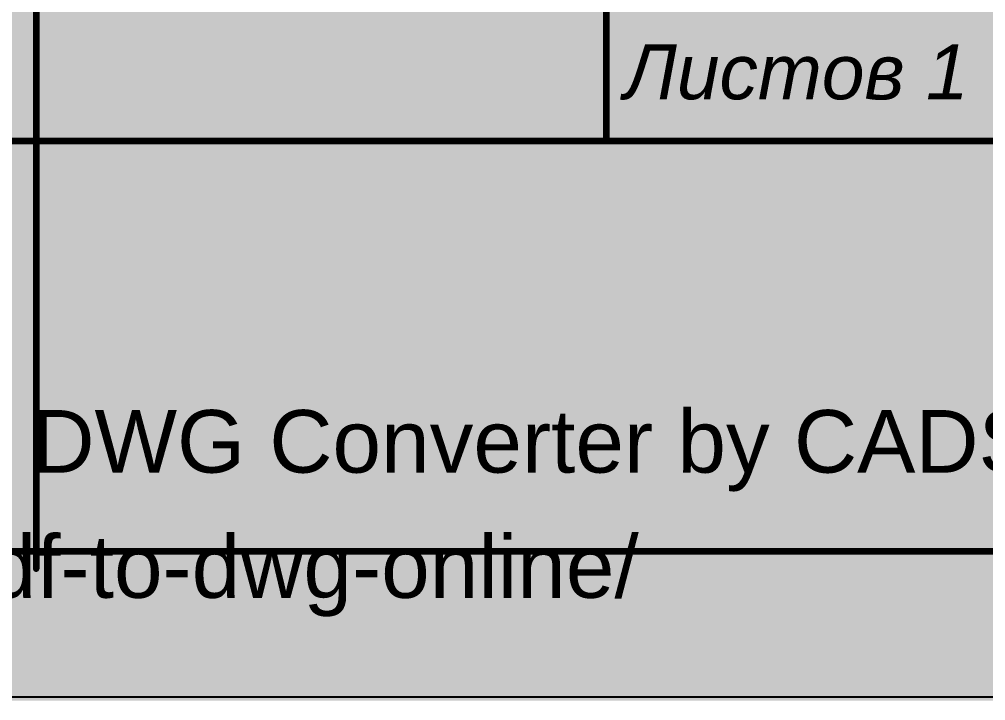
# Model space of a CAD drawing. Header units: millimetres. Extents: x 0 to 295, y 2 to 210.
# Drawn here: x 238.79 to 272.94, y 1.77 to 25.84 of the extents above; entities that cross this region are included whole.
import ezdxf
from ezdxf.xclip import XClip

# ---------------------------------------------------------------- set-up
doc = ezdxf.new("R2010")
doc.units = ezdxf.units.MM
doc.header["$MEASUREMENT"] = 0
doc.layers.get('0').update_dxf_attribs({"linetype": 'CONTINUOUS'})
doc.layers.add('283D420', color=7, linetype='CONTINUOUS')
doc.styles.add('283D4C0', font='Arial.ttf')
doc.styles.add('Arial$201', font='ariali.ttf', dxfattribs={"oblique": 15, "height": 6.045128})

# ---------------------------------------------------------------- blocks, each defined once
blk = doc.blocks.new('MF27EC030')
at = {"color": 0, "linetype": 'Continuous', "lineweight": 100, "true_color": 0x000007}
for points in [[(4.838, 190.421), (4.838, 7.052), (289.581, 7.052), (289.581, 190.421)], [(239.386, 46.72), (239.386, 6.429), (239.386, 6.429)], [(289.991, 21.532), (169.151, 21.532), (169.151, 21.532)]]:
    blk.add_lwpolyline(points, dxfattribs=at)
blk = doc.blocks.new('27EC570')
at = {"layer": '283D420', "color": 0, "true_color": 0x000001, "style": '283D4C0'}
for s, p in [('Created in Free Online PDF to DWG Converter by CADSoftTools', (0, 0)), ('http://www.cadsofttools.com/pdf-to-dwg-online/', (0, -2))]:
    blk.add_text(s, height=1, dxfattribs=at).set_placement(p)

msp = doc.modelspace()

# ---------------------------------------------------------------- hatches: boundary and pattern name
at = {"true_color": 0xffffff}
for points in [[(-0.131, 210.23), (-0.131, 1.772), (294.435, 1.772), (294.435, 210.23)], [(-0.131, 210.23), (-0.131, 2.034), (294.435, 2.034), (294.435, 210.23)]]:
    msp.add_hatch(color=0, dxfattribs=at).paths.add_polyline_path(points)
at = {"true_color": 0x000007}
h = msp.add_hatch(color=0, dxfattribs=at)
h.paths.add_polyline_path([(240.763, 24.664), (242.059, 24.664), (241.632, 22.68), (241.37, 22.68), (241.747, 24.435), (240.976, 24.435), (240.73, 23.352), (240.73, 23.352), (240.724, 23.316), (240.718, 23.281), (240.711, 23.247), (240.704, 23.214), (240.697, 23.183), (240.69, 23.152), (240.683, 23.123), (240.676, 23.094), (240.668, 23.067), (240.66, 23.041), (240.652, 23.016), (240.644, 22.992), (240.636, 22.969), (240.627, 22.947), (240.619, 22.926), (240.61, 22.905), (240.601, 22.886), (240.592, 22.868), (240.583, 22.851), (240.573, 22.835), (240.563, 22.819), (240.554, 22.805), (240.544, 22.791), (240.533, 22.779), (240.533, 22.779), (240.525, 22.768), (240.516, 22.759), (240.507, 22.749), (240.497, 22.74), (240.486, 22.732), (240.475, 22.723), (240.464, 22.716), (240.452, 22.708), (240.44, 22.701), (240.427, 22.694), (240.414, 22.688), (240.4, 22.682), (240.386, 22.677), (240.372, 22.672), (240.357, 22.667), (240.342, 22.663), (240.326, 22.659), (240.31, 22.656), (240.293, 22.654), (240.277, 22.651), (240.259, 22.65), (240.242, 22.648), (240.224, 22.648), (240.206, 22.647), (240.199, 22.647), (240.193, 22.648), (240.187, 22.648), (240.181, 22.649), (240.174, 22.649), (240.168, 22.65), (240.162, 22.651), (240.155, 22.652), (240.148, 22.653), (240.142, 22.655), (240.135, 22.656), (240.128, 22.658), (240.12, 22.659), (240.113, 22.661), (240.105, 22.663), (240.097, 22.664), (240.089, 22.666), (240.081, 22.668), (240.072, 22.67), (240.064, 22.672), (240.054, 22.674), (240.045, 22.676), (240.035, 22.678), (240.025, 22.68), (240.074, 22.893), (240.074, 22.893), (240.084, 22.893), (240.094, 22.893), (240.103, 22.893), (240.111, 22.892), (240.119, 22.891), (240.127, 22.891), (240.134, 22.89), (240.141, 22.889), (240.148, 22.888), (240.154, 22.887), (240.159, 22.886), (240.165, 22.885), (240.169, 22.884), (240.174, 22.883), (240.178, 22.882), (240.182, 22.881), (240.186, 22.88), (240.19, 22.879), (240.193, 22.879), (240.196, 22.878), (240.199, 22.878), (240.201, 22.877), (240.203, 22.877), (240.206, 22.877), (240.206, 22.877), (240.214, 22.877), (240.222, 22.878), (240.229, 22.878), (240.237, 22.88), (240.244, 22.881), (240.252, 22.883), (240.259, 22.885), (240.266, 22.887), (240.272, 22.89), (240.279, 22.893), (240.285, 22.896), (240.292, 22.899), (240.298, 22.903), (240.304, 22.907), (240.309, 22.911), (240.315, 22.916), (240.32, 22.92), (240.325, 22.925), (240.33, 22.93), (240.335, 22.936), (240.34, 22.941), (240.345, 22.947), (240.349, 22.953), (240.353, 22.959), (240.357, 22.967), (240.362, 22.976), (240.366, 22.986), (240.371, 22.996), (240.375, 23.006), (240.38, 23.018), (240.385, 23.029), (240.39, 23.041), (240.395, 23.054), (240.4, 23.068), (240.405, 23.082), (240.411, 23.096), (240.416, 23.111), (240.421, 23.127), (240.426, 23.144), (240.431, 23.161), (240.436, 23.178), (240.441, 23.196), (240.446, 23.215), (240.45, 23.235), (240.455, 23.255), (240.459, 23.276), (240.464, 23.297), (240.468, 23.32), (240.763, 24.664), (240.468, 23.32)])
h.paths.add_polyline_path([(245.027, 22.942), (245.027, 22.942), (245.004, 22.918), (244.982, 22.895), (244.959, 22.873), (244.936, 22.852), (244.914, 22.832), (244.891, 22.813), (244.869, 22.795), (244.846, 22.779), (244.824, 22.763), (244.801, 22.748), (244.779, 22.734), (244.756, 22.721), (244.734, 22.709), (244.711, 22.699), (244.688, 22.689), (244.666, 22.68), (244.643, 22.672), (244.621, 22.666), (244.598, 22.66), (244.576, 22.656), (244.553, 22.652), (244.531, 22.649), (244.508, 22.648), (244.486, 22.647), (244.486, 22.647), (244.473, 22.647), (244.461, 22.648), (244.449, 22.649), (244.436, 22.65), (244.424, 22.652), (244.412, 22.653), (244.4, 22.656), (244.388, 22.658), (244.377, 22.661), (244.365, 22.664), (244.353, 22.668), (244.342, 22.672), (244.331, 22.676), (244.32, 22.681), (244.309, 22.686), (244.298, 22.691), (244.288, 22.697), (244.278, 22.703), (244.268, 22.709), (244.259, 22.716), (244.249, 22.723), (244.24, 22.73), (244.232, 22.738), (244.223, 22.746), (244.215, 22.752), (244.207, 22.759), (244.2, 22.766), (244.193, 22.773), (244.186, 22.781), (244.18, 22.789), (244.174, 22.797), (244.169, 22.805), (244.163, 22.814), (244.158, 22.823), (244.154, 22.832), (244.149, 22.842), (244.145, 22.852), (244.142, 22.862), (244.139, 22.872), (244.136, 22.883), (244.133, 22.894), (244.131, 22.905), (244.129, 22.916), (244.128, 22.928), (244.126, 22.939), (244.125, 22.951), (244.125, 22.963), (244.125, 22.975), (244.125, 22.975), (244.125, 22.982), (244.125, 22.989), (244.126, 22.997), (244.126, 23.005), (244.127, 23.014), (244.128, 23.024), (244.129, 23.034), (244.13, 23.045), (244.132, 23.057), (244.133, 23.069), (244.135, 23.081), (244.137, 23.094), (244.139, 23.108), (244.142, 23.122), (244.144, 23.136), (244.147, 23.151), (244.149, 23.167), (244.152, 23.183), (244.156, 23.199), (244.159, 23.216), (244.162, 23.233), (244.166, 23.251), (244.17, 23.269), (244.174, 23.287), (244.174, 23.287), (244.338, 24.107), (244.584, 24.107), (244.387, 23.188), (244.387, 23.188), (244.385, 23.18), (244.383, 23.172), (244.382, 23.164), (244.38, 23.156), (244.379, 23.148), (244.378, 23.14), (244.377, 23.131), (244.376, 23.123), (244.375, 23.116), (244.374, 23.108), (244.373, 23.1), (244.373, 23.092), (244.372, 23.084), (244.372, 23.077), (244.372, 23.069), (244.371, 23.062), (244.371, 23.055), (244.371, 23.048), (244.371, 23.041), (244.371, 23.034), (244.371, 23.027), (244.371, 23.021), (244.371, 23.014), (244.371, 23.008), (244.371, 23.002), (244.371, 22.996), (244.372, 22.99), (244.372, 22.985), (244.373, 22.979), (244.374, 22.974), (244.375, 22.969), (244.376, 22.964), (244.378, 22.959), (244.379, 22.954), (244.381, 22.949), (244.383, 22.945), (244.385, 22.94), (244.387, 22.935), (244.39, 22.931), (244.393, 22.927), (244.395, 22.922), (244.398, 22.918), (244.402, 22.914), (244.405, 22.91), (244.408, 22.906), (244.412, 22.902), (244.416, 22.897), (244.42, 22.893), (244.42, 22.893), (244.424, 22.889), (244.428, 22.885), (244.433, 22.882), (244.438, 22.878), (244.443, 22.875), (244.448, 22.872), (244.453, 22.869), (244.458, 22.866), (244.464, 22.863), (244.469, 22.861), (244.475, 22.859), (244.481, 22.856), (244.488, 22.854), (244.494, 22.853), (244.501, 22.851), (244.507, 22.85), (244.514, 22.848), (244.521, 22.847), (244.529, 22.846), (244.536, 22.845), (244.544, 22.845), (244.551, 22.844), (244.559, 22.844), (244.568, 22.844), (244.568, 22.844), (244.576, 22.844), (244.584, 22.844), (244.592, 22.845), (244.6, 22.845), (244.609, 22.846), (244.617, 22.847), (244.625, 22.848), (244.633, 22.85), (244.641, 22.851), (244.65, 22.853), (244.658, 22.854), (244.666, 22.856), (244.674, 22.859), (244.682, 22.861), (244.691, 22.863), (244.699, 22.866), (244.707, 22.869), (244.715, 22.872), (244.723, 22.875), (244.732, 22.878), (244.74, 22.882), (244.748, 22.885), (244.756, 22.889), (244.764, 22.893), (244.772, 22.897), (244.78, 22.902), (244.788, 22.906), (244.796, 22.911), (244.803, 22.916), (244.811, 22.921), (244.818, 22.926), (244.825, 22.931), (244.832, 22.936), (244.839, 22.942), (244.846, 22.947), (244.852, 22.953), (244.859, 22.958), (244.866, 22.964), (244.872, 22.97), (244.878, 22.976), (244.885, 22.982), (244.891, 22.988), (244.897, 22.994), (244.904, 23), (244.91, 23.006), (244.916, 23.012), (244.922, 23.018), (244.928, 23.024), (244.934, 23.033), (244.941, 23.041), (244.947, 23.049), (244.953, 23.057), (244.959, 23.066), (244.965, 23.074), (244.971, 23.082), (244.976, 23.091), (244.982, 23.099), (244.987, 23.108), (244.993, 23.116), (244.998, 23.125), (245.003, 23.134), (245.008, 23.143), (245.013, 23.151), (245.017, 23.161), (245.021, 23.17), (245.025, 23.179), (245.029, 23.188), (245.032, 23.198), (245.035, 23.208), (245.038, 23.218), (245.041, 23.228), (245.043, 23.238), (245.047, 23.244), (245.051, 23.251), (245.055, 23.258), (245.058, 23.265), (245.062, 23.273), (245.065, 23.281), (245.068, 23.289), (245.072, 23.298), (245.075, 23.307), (245.078, 23.316), (245.081, 23.326), (245.084, 23.336), (245.087, 23.346), (245.09, 23.357), (245.093, 23.368), (245.097, 23.38), (245.1, 23.392), (245.103, 23.404), (245.106, 23.416), (245.11, 23.429), (245.113, 23.442), (245.117, 23.456), (245.121, 23.469), (245.125, 23.484), (245.24, 24.107), (245.486, 24.107), (245.191, 22.68), (244.961, 22.68)])
h.paths.add_polyline_path([(245.027, 22.942), (244.961, 22.68)])
edge = h.paths.add_edge_path()
edge.add_line((248.192, 23.205), (248.438, 23.172))
edge.add_spline(control_points=[(248.438, 23.172), (248.372, 22.992), (248.274, 22.861), (248.175, 22.779), (248.175, 22.779), (248.06, 22.68), (247.929, 22.647), (247.782, 22.647), (247.782, 22.647), (247.634, 22.647), (247.503, 22.697), (247.404, 22.795), (247.404, 22.795), (247.306, 22.893), (247.257, 23.041), (247.257, 23.221), (247.257, 23.221), (247.257, 23.369), (247.29, 23.533), (247.355, 23.68), (247.355, 23.68), (247.421, 23.828), (247.503, 23.943), (247.618, 24.025), (247.618, 24.025), (247.732, 24.107), (247.864, 24.14), (248.011, 24.14), (248.011, 24.14), (248.175, 24.14), (248.29, 24.107), (248.388, 24.008), (248.388, 24.008), (248.47, 23.926), (248.52, 23.812), (248.52, 23.664)], knot_values=[0, 0, 0, 0, 0.027778, 0.027778, 0.027778, 0.027778, 0.055556, 0.055556, 0.055556, 0.055556, 0.083333, 0.083333, 0.083333, 0.083333, 0.111111, 0.111111, 0.111111, 0.111111, 0.138889, 0.138889, 0.138889, 0.138889, 0.166667, 0.166667, 0.166667, 0.166667, 0.194444, 0.194444, 0.194444, 0.194444, 0.222222, 0.222222, 0.222222, 0.222222, 1, 1, 1, 1], degree=3, periodic=0)
edge.add_line((248.52, 23.664), (248.274, 23.648))
edge.add_spline(control_points=[(248.274, 23.648), (248.274, 23.746), (248.241, 23.812), (248.192, 23.861), (248.192, 23.861), (248.142, 23.91), (248.077, 23.943), (247.995, 23.943), (247.995, 23.943), (247.896, 23.943), (247.814, 23.91), (247.732, 23.844), (247.732, 23.844), (247.667, 23.795), (247.601, 23.697), (247.568, 23.566), (247.568, 23.566), (247.519, 23.434), (247.503, 23.32), (247.503, 23.205), (247.503, 23.205), (247.503, 23.074), (247.536, 22.992), (247.585, 22.926), (247.585, 22.926), (247.634, 22.861), (247.7, 22.828), (247.782, 22.828), (247.782, 22.828), (247.864, 22.828), (247.946, 22.861), (248.011, 22.926), (248.011, 22.926), (248.093, 22.975), (248.142, 23.074), (248.192, 23.205)], knot_values=[0, 0, 0, 0, 0.027778, 0.027778, 0.027778, 0.027778, 0.055556, 0.055556, 0.055556, 0.055556, 0.083333, 0.083333, 0.083333, 0.083333, 0.111111, 0.111111, 0.111111, 0.111111, 0.138889, 0.138889, 0.138889, 0.138889, 0.166667, 0.166667, 0.166667, 0.166667, 0.194444, 0.194444, 0.194444, 0.194444, 0.222222, 0.222222, 0.222222, 0.222222, 1, 1, 1, 1], degree=3, periodic=0)
h.paths.add_polyline_path([(250.028, 22.68), (250.323, 24.107), (250.569, 24.107), (250.52, 23.877), (250.52, 23.877), (250.532, 23.889), (250.544, 23.901), (250.556, 23.913), (250.568, 23.924), (250.58, 23.935), (250.591, 23.945), (250.602, 23.955), (250.613, 23.965), (250.624, 23.975), (250.635, 23.984), (250.645, 23.993), (250.655, 24.002), (250.666, 24.011), (250.676, 24.019), (250.685, 24.027), (250.695, 24.035), (250.705, 24.043), (250.714, 24.05), (250.723, 24.057), (250.732, 24.064), (250.741, 24.071), (250.749, 24.078), (250.758, 24.084), (250.766, 24.09), (250.774, 24.094), (250.783, 24.098), (250.792, 24.102), (250.8, 24.105), (250.809, 24.109), (250.818, 24.112), (250.827, 24.115), (250.837, 24.118), (250.846, 24.12), (250.856, 24.123), (250.865, 24.125), (250.875, 24.127), (250.885, 24.129), (250.894, 24.131), (250.904, 24.133), (250.914, 24.134), (250.924, 24.135), (250.935, 24.137), (250.945, 24.137), (250.955, 24.138), (250.965, 24.139), (250.975, 24.139), (250.986, 24.14), (250.996, 24.14), (251.008, 24.14), (251.02, 24.139), (251.031, 24.139), (251.042, 24.138), (251.053, 24.137), (251.064, 24.136), (251.074, 24.135), (251.084, 24.134), (251.094, 24.132), (251.104, 24.13), (251.114, 24.128), (251.123, 24.125), (251.132, 24.123), (251.141, 24.12), (251.15, 24.116), (251.159, 24.113), (251.167, 24.109), (251.176, 24.105), (251.184, 24.101), (251.192, 24.096), (251.201, 24.091), (251.209, 24.086), (251.217, 24.08), (251.225, 24.074), (251.225, 24.074), (251.233, 24.068), (251.241, 24.061), (251.248, 24.055), (251.255, 24.048), (251.262, 24.041), (251.269, 24.034), (251.275, 24.027), (251.281, 24.019), (251.286, 24.012), (251.291, 24.004), (251.296, 23.996), (251.301, 23.988), (251.306, 23.98), (251.31, 23.971), (251.314, 23.963), (251.318, 23.954), (251.321, 23.945), (251.324, 23.936), (251.328, 23.926), (251.33, 23.917), (251.333, 23.907), (251.336, 23.897), (251.338, 23.887), (251.34, 23.877), (251.35, 23.887), (251.36, 23.897), (251.37, 23.907), (251.38, 23.917), (251.39, 23.926), (251.399, 23.936), (251.408, 23.945), (251.418, 23.954), (251.427, 23.963), (251.436, 23.971), (251.446, 23.98), (251.455, 23.988), (251.464, 23.996), (251.473, 24.004), (251.483, 24.012), (251.492, 24.019), (251.501, 24.027), (251.511, 24.034), (251.52, 24.041), (251.53, 24.048), (251.54, 24.055), (251.55, 24.061), (251.56, 24.068), (251.57, 24.074), (251.58, 24.08), (251.59, 24.086), (251.6, 24.091), (251.611, 24.096), (251.621, 24.101), (251.631, 24.105), (251.642, 24.109), (251.652, 24.113), (251.663, 24.116), (251.673, 24.12), (251.684, 24.123), (251.695, 24.125), (251.706, 24.128), (251.716, 24.13), (251.727, 24.132), (251.739, 24.134), (251.75, 24.135), (251.761, 24.136), (251.773, 24.137), (251.784, 24.138), (251.796, 24.139), (251.808, 24.139), (251.82, 24.14), (251.832, 24.14), (251.832, 24.14), (251.846, 24.14), (251.86, 24.139), (251.874, 24.139), (251.888, 24.138), (251.901, 24.137), (251.915, 24.136), (251.928, 24.135), (251.94, 24.133), (251.953, 24.131), (251.965, 24.129), (251.976, 24.126), (251.988, 24.123), (251.999, 24.12), (252.01, 24.116), (252.02, 24.112), (252.03, 24.108), (252.04, 24.103), (252.049, 24.098), (252.058, 24.092), (252.066, 24.086), (252.074, 24.08), (252.081, 24.073), (252.088, 24.066), (252.094, 24.058), (252.094, 24.058), (252.102, 24.051), (252.11, 24.045), (252.118, 24.038), (252.125, 24.03), (252.131, 24.023), (252.137, 24.015), (252.143, 24.006), (252.149, 23.997), (252.154, 23.988), (252.159, 23.979), (252.164, 23.969), (252.168, 23.959), (252.172, 23.949), (252.176, 23.938), (252.179, 23.927), (252.182, 23.915), (252.184, 23.904), (252.187, 23.892), (252.189, 23.879), (252.19, 23.866), (252.191, 23.853), (252.192, 23.84), (252.193, 23.826), (252.193, 23.812), (252.193, 23.812), (252.193, 23.807), (252.193, 23.802), (252.192, 23.797), (252.192, 23.791), (252.191, 23.785), (252.19, 23.778), (252.189, 23.771), (252.188, 23.764), (252.187, 23.756), (252.185, 23.747), (252.184, 23.739), (252.183, 23.73), (252.181, 23.72), (252.179, 23.711), (252.178, 23.7), (252.176, 23.69), (252.174, 23.68), (252.172, 23.669), (252.17, 23.658), (252.168, 23.646), (252.166, 23.635), (252.164, 23.623), (252.162, 23.611), (252.16, 23.598), (252.16, 23.598), (251.963, 22.68), (251.717, 22.68), (251.914, 23.631), (251.914, 23.631), (251.916, 23.639), (251.918, 23.648), (251.92, 23.656), (251.922, 23.664), (251.924, 23.672), (251.926, 23.68), (251.928, 23.688), (251.93, 23.696), (251.932, 23.703), (251.933, 23.711), (251.935, 23.718), (251.937, 23.726), (251.938, 23.733), (251.94, 23.74), (251.941, 23.746), (251.942, 23.753), (251.943, 23.759), (251.944, 23.765), (251.945, 23.771), (251.946, 23.776), (251.946, 23.781), (251.947, 23.786), (251.947, 23.791), (251.947, 23.795), (251.947, 23.795), (251.947, 23.801), (251.947, 23.807), (251.946, 23.813), (251.945, 23.819), (251.945, 23.824), (251.944, 23.829), (251.943, 23.834), (251.941, 23.84), (251.94, 23.845), (251.938, 23.849), (251.937, 23.854), (251.935, 23.859), (251.932, 23.863), (251.93, 23.868), (251.928, 23.872), (251.925, 23.877), (251.922, 23.881), (251.919, 23.885), (251.916, 23.889), (251.913, 23.894), (251.909, 23.898), (251.906, 23.902), (251.902, 23.906), (251.898, 23.91), (251.894, 23.912), (251.889, 23.914), (251.885, 23.916), (251.881, 23.918), (251.877, 23.92), (251.873, 23.922), (251.868, 23.924), (251.864, 23.926), (251.859, 23.928), (251.854, 23.929), (251.849, 23.931), (251.844, 23.933), (251.839, 23.934), (251.834, 23.935), (251.828, 23.937), (251.822, 23.938), (251.816, 23.939), (251.81, 23.94), (251.804, 23.941), (251.797, 23.942), (251.79, 23.942), (251.782, 23.942), (251.775, 23.943), (251.766, 23.943), (251.758, 23.943), (251.75, 23.942), (251.741, 23.942), (251.732, 23.941), (251.724, 23.941), (251.715, 23.939), (251.706, 23.938), (251.697, 23.937), (251.688, 23.935), (251.678, 23.933), (251.669, 23.931), (251.66, 23.928), (251.651, 23.926), (251.641, 23.923), (251.632, 23.92), (251.623, 23.916), (251.614, 23.912), (251.605, 23.908), (251.596, 23.904), (251.587, 23.899), (251.579, 23.894), (251.57, 23.889), (251.562, 23.883), (251.553, 23.877), (251.543, 23.871), (251.533, 23.865), (251.524, 23.859), (251.515, 23.852), (251.506, 23.846), (251.497, 23.84), (251.489, 23.833), (251.481, 23.827), (251.473, 23.82), (251.466, 23.813), (251.458, 23.806), (251.451, 23.799), (251.444, 23.792), (251.437, 23.785), (251.43, 23.777), (251.423, 23.769), (251.417, 23.761), (251.41, 23.753), (251.404, 23.744), (251.398, 23.735), (251.391, 23.726), (251.385, 23.717), (251.379, 23.707), (251.373, 23.697), (251.367, 23.688), (251.361, 23.679), (251.355, 23.67), (251.35, 23.66), (251.344, 23.65), (251.339, 23.639), (251.334, 23.627), (251.329, 23.615), (251.324, 23.603), (251.319, 23.59), (251.314, 23.577), (251.309, 23.564), (251.305, 23.55), (251.3, 23.535), (251.296, 23.52), (251.292, 23.505), (251.287, 23.489), (251.283, 23.473), (251.279, 23.457), (251.275, 23.44), (251.27, 23.423), (251.266, 23.405), (251.262, 23.387), (251.258, 23.369), (251.258, 23.369), (251.111, 22.68), (250.865, 22.68), (251.078, 23.648), (251.078, 23.648), (251.08, 23.656), (251.082, 23.664), (251.083, 23.671), (251.085, 23.679), (251.086, 23.686), (251.087, 23.694), (251.088, 23.7), (251.089, 23.707), (251.09, 23.714), (251.091, 23.72), (251.092, 23.726), (251.092, 23.732), (251.093, 23.737), (251.093, 23.742), (251.093, 23.747), (251.094, 23.752), (251.094, 23.757), (251.094, 23.761), (251.094, 23.764), (251.094, 23.768), (251.094, 23.771), (251.094, 23.774), (251.094, 23.777), (251.094, 23.779), (251.094, 23.779), (251.094, 23.785), (251.094, 23.791), (251.093, 23.797), (251.093, 23.803), (251.092, 23.809), (251.091, 23.815), (251.09, 23.821), (251.089, 23.827), (251.087, 23.832), (251.086, 23.838), (251.084, 23.843), (251.082, 23.849), (251.08, 23.854), (251.077, 23.858), (251.075, 23.863), (251.072, 23.867), (251.069, 23.872), (251.066, 23.876), (251.063, 23.879), (251.06, 23.883), (251.056, 23.886), (251.053, 23.889), (251.049, 23.891), (251.045, 23.894), (251.043, 23.898), (251.04, 23.901), (251.037, 23.905), (251.034, 23.909), (251.031, 23.912), (251.027, 23.915), (251.023, 23.918), (251.019, 23.921), (251.014, 23.924), (251.01, 23.926), (251.005, 23.928), (251, 23.931), (250.995, 23.932), (250.989, 23.934), (250.984, 23.936), (250.978, 23.937), (250.972, 23.939), (250.967, 23.94), (250.961, 23.941), (250.955, 23.941), (250.949, 23.942), (250.942, 23.942), (250.936, 23.943), (250.93, 23.943), (250.922, 23.943), (250.914, 23.942), (250.906, 23.942), (250.897, 23.941), (250.889, 23.941), (250.881, 23.939), (250.872, 23.938), (250.864, 23.937), (250.855, 23.935), (250.847, 23.933), (250.838, 23.931), (250.83, 23.928), (250.821, 23.926), (250.812, 23.923), (250.803, 23.92), (250.794, 23.916), (250.785, 23.912), (250.776, 23.908), (250.766, 23.904), (250.757, 23.899), (250.747, 23.894), (250.737, 23.889), (250.727, 23.883), (250.717, 23.877), (250.707, 23.871), (250.697, 23.865), (250.688, 23.859), (250.679, 23.852), (250.67, 23.846), (250.661, 23.84), (250.653, 23.833), (250.645, 23.827), (250.637, 23.82), (250.629, 23.813), (250.622, 23.806), (250.614, 23.799), (250.607, 23.792), (250.6, 23.785), (250.594, 23.777), (250.587, 23.769), (250.58, 23.761), (250.574, 23.753), (250.568, 23.744), (250.561, 23.735), (250.555, 23.726), (250.549, 23.717), (250.543, 23.707), (250.537, 23.697), (250.53, 23.686), (250.524, 23.676), (250.518, 23.665), (250.512, 23.653), (250.506, 23.641), (250.5, 23.629), (250.494, 23.617), (250.489, 23.604), (250.483, 23.591), (250.477, 23.577), (250.472, 23.563), (250.467, 23.549), (250.462, 23.535), (250.457, 23.52), (250.452, 23.505), (250.448, 23.489), (250.444, 23.473), (250.44, 23.457), (250.436, 23.44), (250.433, 23.424), (250.429, 23.406), (250.427, 23.389), (250.424, 23.371), (250.422, 23.352), (250.422, 23.352), (250.274, 22.68), (250.028, 22.68), (250.274, 22.68)])
h.paths.add_polyline_path([(256.899, 22.68), (257.211, 24.172), (257.211, 24.172), (257.194, 24.16), (257.177, 24.148), (257.159, 24.136), (257.141, 24.123), (257.122, 24.111), (257.103, 24.099), (257.083, 24.087), (257.063, 24.075), (257.042, 24.063), (257.02, 24.052), (256.998, 24.04), (256.975, 24.029), (256.952, 24.018), (256.928, 24.007), (256.903, 23.996), (256.878, 23.985), (256.852, 23.975), (256.826, 23.965), (256.799, 23.955), (256.771, 23.945), (256.742, 23.936), (256.713, 23.927), (256.684, 23.918), (256.653, 23.91), (256.653, 23.91), (256.702, 24.14), (256.702, 24.14), (256.717, 24.146), (256.731, 24.152), (256.745, 24.159), (256.76, 24.166), (256.774, 24.172), (256.789, 24.18), (256.803, 24.187), (256.817, 24.194), (256.832, 24.202), (256.846, 24.21), (256.86, 24.218), (256.875, 24.226), (256.889, 24.234), (256.903, 24.242), (256.918, 24.251), (256.932, 24.26), (256.946, 24.269), (256.961, 24.278), (256.975, 24.287), (256.989, 24.297), (257.004, 24.306), (257.018, 24.316), (257.032, 24.326), (257.047, 24.336), (257.047, 24.336), (257.063, 24.345), (257.079, 24.353), (257.094, 24.362), (257.108, 24.37), (257.123, 24.379), (257.136, 24.388), (257.15, 24.397), (257.163, 24.406), (257.175, 24.414), (257.188, 24.423), (257.199, 24.432), (257.211, 24.441), (257.222, 24.45), (257.233, 24.458), (257.243, 24.467), (257.253, 24.475), (257.263, 24.483), (257.273, 24.491), (257.282, 24.499), (257.291, 24.506), (257.3, 24.513), (257.309, 24.52), (257.317, 24.527), (257.326, 24.533), (257.33, 24.537), (257.334, 24.542), (257.338, 24.546), (257.342, 24.551), (257.346, 24.556), (257.35, 24.561), (257.354, 24.566), (257.358, 24.571), (257.362, 24.576), (257.367, 24.582), (257.371, 24.587), (257.375, 24.593), (257.379, 24.598), (257.383, 24.604), (257.387, 24.61), (257.391, 24.616), (257.395, 24.622), (257.399, 24.628), (257.403, 24.634), (257.408, 24.64), (257.412, 24.646), (257.416, 24.652), (257.42, 24.658), (257.424, 24.664), (257.572, 24.664), (257.145, 22.68), (256.899, 22.68), (257.145, 22.68)])
msp.add_hatch(color=0, dxfattribs=at).paths.add_polyline_path([(271.723, 22.68), (272.035, 24.172), (272.035, 24.172), (272.018, 24.16), (272.001, 24.148), (271.983, 24.136), (271.964, 24.123), (271.945, 24.111), (271.925, 24.099), (271.904, 24.087), (271.883, 24.075), (271.861, 24.063), (271.838, 24.052), (271.815, 24.04), (271.791, 24.029), (271.767, 24.018), (271.742, 24.007), (271.716, 23.996), (271.69, 23.985), (271.663, 23.975), (271.636, 23.965), (271.608, 23.955), (271.58, 23.945), (271.551, 23.936), (271.522, 23.927), (271.492, 23.918), (271.461, 23.91), (271.461, 23.91), (271.51, 24.14), (271.51, 24.14), (271.525, 24.146), (271.539, 24.152), (271.554, 24.159), (271.569, 24.166), (271.584, 24.172), (271.599, 24.18), (271.614, 24.187), (271.629, 24.194), (271.645, 24.202), (271.66, 24.21), (271.675, 24.218), (271.691, 24.226), (271.706, 24.234), (271.721, 24.242), (271.737, 24.251), (271.752, 24.26), (271.767, 24.269), (271.782, 24.278), (271.797, 24.287), (271.812, 24.297), (271.827, 24.306), (271.842, 24.316), (271.857, 24.326), (271.871, 24.336), (271.871, 24.336), (271.885, 24.345), (271.899, 24.353), (271.913, 24.362), (271.926, 24.37), (271.939, 24.379), (271.951, 24.388), (271.964, 24.397), (271.976, 24.406), (271.987, 24.414), (271.999, 24.423), (272.01, 24.432), (272.021, 24.441), (272.031, 24.45), (272.042, 24.458), (272.052, 24.467), (272.062, 24.475), (272.071, 24.483), (272.081, 24.491), (272.09, 24.499), (272.099, 24.506), (272.108, 24.513), (272.117, 24.52), (272.125, 24.527), (272.133, 24.533), (272.138, 24.537), (272.142, 24.542), (272.146, 24.546), (272.15, 24.551), (272.154, 24.556), (272.158, 24.561), (272.162, 24.566), (272.166, 24.571), (272.17, 24.576), (272.174, 24.582), (272.179, 24.587), (272.183, 24.593), (272.187, 24.598), (272.191, 24.604), (272.195, 24.61), (272.199, 24.616), (272.203, 24.622), (272.207, 24.628), (272.211, 24.634), (272.215, 24.64), (272.22, 24.646), (272.224, 24.652), (272.228, 24.658), (272.232, 24.664), (272.379, 24.664), (271.969, 22.68), (271.723, 22.68), (271.969, 22.68)])
h = msp.add_hatch(color=0, dxfattribs=at)
edge = h.paths.add_edge_path()
edge.add_spline(control_points=[(267.427, 23.221), (267.427, 23.5), (267.509, 23.73), (267.673, 23.91), (267.673, 23.91), (267.821, 24.074), (268.001, 24.14), (268.214, 24.14), (268.214, 24.14), (268.395, 24.14), (268.526, 24.09), (268.641, 23.976), (268.641, 23.976), (268.739, 23.877), (268.788, 23.73), (268.788, 23.549), (268.788, 23.549), (268.788, 23.385), (268.755, 23.221), (268.69, 23.09), (268.69, 23.09), (268.624, 22.942), (268.526, 22.828), (268.411, 22.762), (268.411, 22.762), (268.28, 22.68), (268.149, 22.647), (268.017, 22.647), (268.017, 22.647), (267.903, 22.647), (267.804, 22.664), (267.722, 22.713), (267.722, 22.713), (267.624, 22.762), (267.558, 22.828), (267.509, 22.91), (267.509, 22.91), (267.46, 23.008), (267.427, 23.106), (267.427, 23.221)], knot_values=[0, 0, 0, 0, 0.025, 0.025, 0.025, 0.025, 0.05, 0.05, 0.05, 0.05, 0.075, 0.075, 0.075, 0.075, 0.1, 0.1, 0.1, 0.1, 0.125, 0.125, 0.125, 0.125, 0.15, 0.15, 0.15, 0.15, 0.175, 0.175, 0.175, 0.175, 0.2, 0.2, 0.2, 0.2, 0.225, 0.225, 0.225, 0.225, 1, 1, 1, 1], degree=3, periodic=0)
edge = h.paths.add_edge_path()
edge.add_spline(control_points=[(267.673, 23.238), (267.673, 23.106), (267.706, 23.008), (267.771, 22.942), (267.771, 22.942), (267.837, 22.861), (267.919, 22.828), (268.017, 22.828), (268.017, 22.828), (268.067, 22.828), (268.132, 22.844), (268.181, 22.861), (268.181, 22.861), (268.231, 22.893), (268.28, 22.91), (268.329, 22.959), (268.329, 22.959), (268.362, 23.008), (268.395, 23.057), (268.427, 23.106), (268.427, 23.106), (268.46, 23.172), (268.493, 23.221), (268.509, 23.287), (268.509, 23.287), (268.542, 23.385), (268.559, 23.467), (268.559, 23.549), (268.559, 23.549), (268.559, 23.68), (268.526, 23.779), (268.46, 23.844), (268.46, 23.844), (268.395, 23.926), (268.313, 23.959), (268.198, 23.959), (268.198, 23.959), (268.132, 23.959), (268.067, 23.943), (268.001, 23.894), (268.001, 23.894), (267.935, 23.861), (267.87, 23.812), (267.821, 23.746), (267.821, 23.746), (267.771, 23.664), (267.739, 23.582), (267.706, 23.5), (267.706, 23.5), (267.689, 23.402), (267.673, 23.32), (267.673, 23.238)], knot_values=[0, 0, 0, 0, 0.019231, 0.019231, 0.019231, 0.019231, 0.038462, 0.038462, 0.038462, 0.038462, 0.057692, 0.057692, 0.057692, 0.057692, 0.076923, 0.076923, 0.076923, 0.076923, 0.096154, 0.096154, 0.096154, 0.096154, 0.115385, 0.115385, 0.115385, 0.115385, 0.134615, 0.134615, 0.134615, 0.134615, 0.153846, 0.153846, 0.153846, 0.153846, 0.173077, 0.173077, 0.173077, 0.173077, 0.192308, 0.192308, 0.192308, 0.192308, 0.211538, 0.211538, 0.211538, 0.211538, 0.230769, 0.230769, 0.230769, 0.230769, 1, 1, 1, 1], degree=3, periodic=0)
edge = h.paths.add_edge_path()
edge.add_spline(control_points=[(271.494, 23.434), (271.592, 23.402), (271.658, 23.352), (271.707, 23.303), (271.707, 23.303), (271.756, 23.238), (271.773, 23.172), (271.773, 23.09), (271.773, 23.09), (271.773, 22.992), (271.723, 22.877), (271.625, 22.779), (271.625, 22.779), (271.527, 22.697), (271.379, 22.647), (271.199, 22.647), (271.199, 22.647), (271.051, 22.647), (270.936, 22.664), (270.854, 22.713), (270.854, 22.713), (270.772, 22.762), (270.707, 22.828), (270.658, 22.926), (270.658, 22.926), (270.608, 23.008), (270.592, 23.106), (270.592, 23.221), (270.592, 23.221), (270.592, 23.467), (270.658, 23.697), (270.805, 23.877), (270.805, 23.877), (270.953, 24.058), (271.15, 24.14), (271.396, 24.14), (271.396, 24.14), (271.543, 24.14), (271.658, 24.107), (271.74, 24.041), (271.74, 24.041), (271.822, 23.976), (271.855, 23.894), (271.855, 23.795), (271.855, 23.795), (271.855, 23.697), (271.838, 23.615), (271.773, 23.566), (271.773, 23.566), (271.707, 23.5), (271.625, 23.451), (271.494, 23.434)], knot_values=[0, 0, 0, 0, 0.019231, 0.019231, 0.019231, 0.019231, 0.038462, 0.038462, 0.038462, 0.038462, 0.057692, 0.057692, 0.057692, 0.057692, 0.076923, 0.076923, 0.076923, 0.076923, 0.096154, 0.096154, 0.096154, 0.096154, 0.115385, 0.115385, 0.115385, 0.115385, 0.134615, 0.134615, 0.134615, 0.134615, 0.153846, 0.153846, 0.153846, 0.153846, 0.173077, 0.173077, 0.173077, 0.173077, 0.192308, 0.192308, 0.192308, 0.192308, 0.211538, 0.211538, 0.211538, 0.211538, 0.230769, 0.230769, 0.230769, 0.230769, 1, 1, 1, 1], degree=3, periodic=0)
edge = h.paths.add_edge_path()
edge.add_spline(control_points=[(270.887, 23.533), (270.953, 23.516), (271.002, 23.516), (271.051, 23.516), (271.051, 23.516), (271.248, 23.516), (271.379, 23.549), (271.478, 23.582), (271.478, 23.582), (271.559, 23.631), (271.609, 23.68), (271.609, 23.762), (271.609, 23.762), (271.609, 23.812), (271.592, 23.861), (271.543, 23.894), (271.543, 23.894), (271.51, 23.926), (271.461, 23.943), (271.396, 23.943), (271.396, 23.943), (271.281, 23.943), (271.182, 23.91), (271.084, 23.844), (271.084, 23.844), (270.986, 23.762), (270.92, 23.664), (270.887, 23.533)], knot_values=[0, 0, 0, 0, 0.035714, 0.035714, 0.035714, 0.035714, 0.071429, 0.071429, 0.071429, 0.071429, 0.107143, 0.107143, 0.107143, 0.107143, 0.142857, 0.142857, 0.142857, 0.142857, 0.178571, 0.178571, 0.178571, 0.178571, 0.214286, 0.214286, 0.214286, 0.214286, 1, 1, 1, 1], degree=3, periodic=0)
edge = h.paths.add_edge_path()
edge.add_spline(control_points=[(270.838, 23.336), (270.838, 23.303), (270.838, 23.254), (270.838, 23.221), (270.838, 23.221), (270.838, 23.106), (270.871, 23.024), (270.936, 22.942), (270.936, 22.942), (271.002, 22.877), (271.084, 22.828), (271.215, 22.828), (271.215, 22.828), (271.314, 22.828), (271.379, 22.861), (271.445, 22.91), (271.445, 22.91), (271.494, 22.959), (271.527, 23.024), (271.527, 23.09), (271.527, 23.09), (271.527, 23.188), (271.478, 23.254), (271.412, 23.287), (271.412, 23.287), (271.33, 23.32), (271.182, 23.336), (270.969, 23.336), (270.969, 23.336), (270.953, 23.336), (270.92, 23.336), (270.838, 23.336)], knot_values=[0, 0, 0, 0, 0.03125, 0.03125, 0.03125, 0.03125, 0.0625, 0.0625, 0.0625, 0.0625, 0.09375, 0.09375, 0.09375, 0.09375, 0.125, 0.125, 0.125, 0.125, 0.15625, 0.15625, 0.15625, 0.15625, 0.1875, 0.1875, 0.1875, 0.1875, 0.21875, 0.21875, 0.21875, 0.21875, 1, 1, 1, 1], degree=3, periodic=0)

# ---------------------------------------------------------------- linework, layer by layer
at = {"color": 0, "linetype": 'Continuous', "lineweight": 100, "true_color": 0x000007}
msp.add_lwpolyline([(259.523, 26.567), (259.523, 21.532), (259.523, 21.532)], dxfattribs=at)

# ---------------------------------------------------------------- block references
at = {"color": 0, "true_color": 0xffffff}
ref = msp.add_blockref('MF27EC030', (0, 0), dxfattribs=at)
XClip(ref).set_block_clipping_path([(0, 1.9031978799), (294.6486130742, 210.23)])
at = {"layer": '283D420', "color": 0, "true_color": 0x000000, "xscale": 2.211519570193527, "yscale": 2.211519570193527, "zscale": 2.211519570193527}
msp.add_blockref('27EC570', (196.635, 9.827), dxfattribs=at)

# ---------------------------------------------------------------- texts
at = {"color": 0, "true_color": 0x000007, "style": 'Arial$201'}
msp.add_text('Листов 1', height=1.9421, dxfattribs=at).set_placement((260.163, 23.015))

doc.saveas('drawing.dxf')
